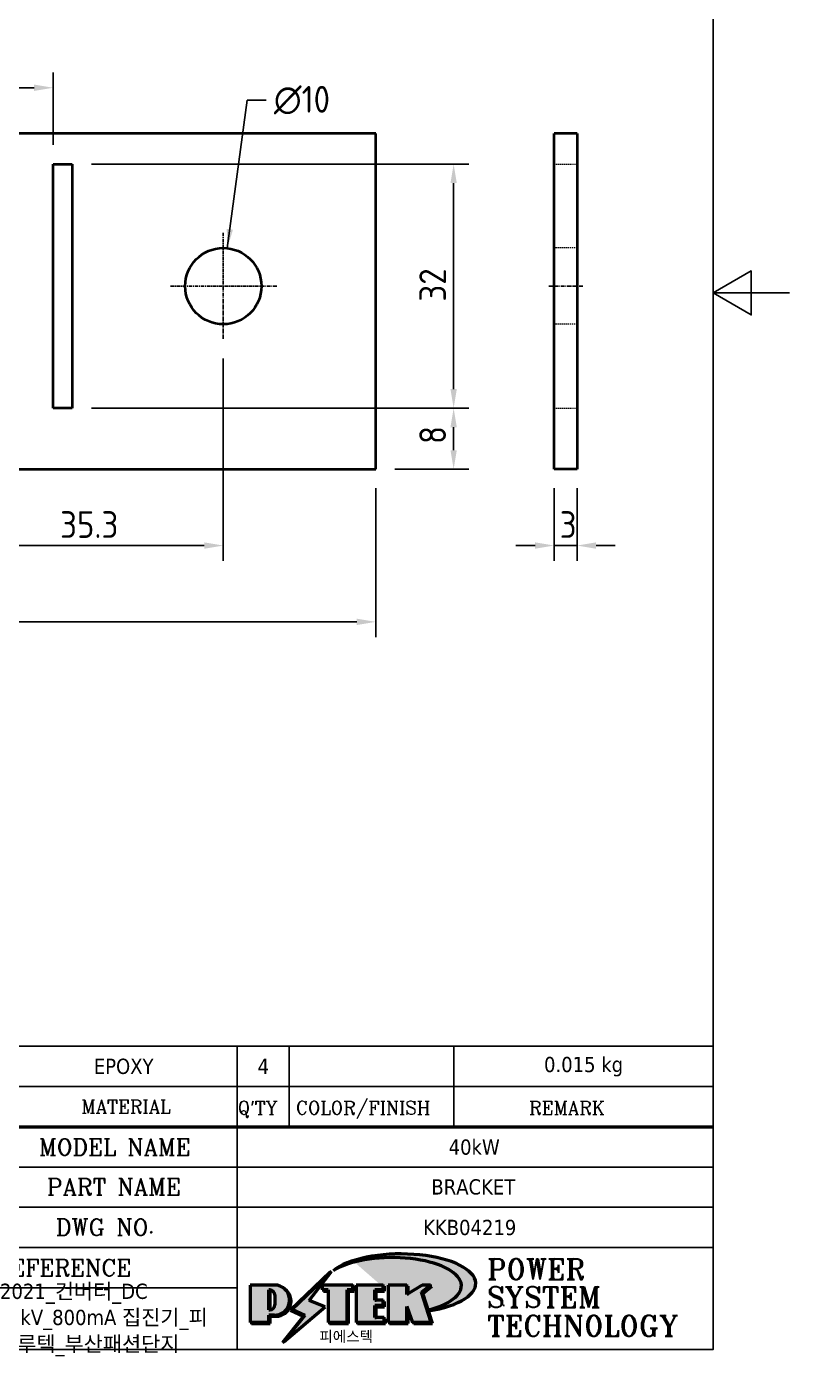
# Model space of a CAD drawing. Header units: millimetres. Extents: x 0 to 210, y 0 to 297.
# Drawn here: x 110 to 210, y 9.1 to 183.4 of the extents above; entities that cross this region are included whole.
import ezdxf
from ezdxf.enums import TextEntityAlignment as Align

# ---------------------------------------------------------------- set-up
doc = ezdxf.new("R2010")
doc.units = ezdxf.units.MM
doc.linetypes.add('CHAIN', pattern=[0.7087, 0.4724, -0.0591, 0.1181, -0.0591])
doc.linetypes.add('DASHED', pattern=[0.2067, 0.1654, -0.0413])
doc.layers.get('0').update_dxf_attribs({"color": 3, "lineweight": 25, "true_color": 0x00ff00})
for name, color, linetype, lineweight, true_color in [('가려진 것(ISO)', 2, 'DASHED', 18, 0xffff00), ('가시적인 것(ISO)', 3, 'Continuous', 40, 0x00ff00), ('기호(ISO)', 5, 'Continuous', 25, 0x0000ff), ('제목(ISO)', 5, 'Continuous', 50, 0x0000ff), ('중심 표식(ISO)', 1, 'Continuous', 25, 0xff0000), ('중심선(ISO)', 1, 'Continuous', 25, 0xff0000), ('치수(ISO)', 2, 'Continuous', 25, 0xffff00)]:
    doc.layers.add(name, color=color, linetype=linetype, lineweight=lineweight, true_color=true_color)
doc.layers.add('경계(ISO)', color=7, linetype='Continuous', lineweight=25)
doc.layers.add('해치(ISO)', color=7, linetype='Continuous', lineweight=18)
doc.styles.add('HAN_370', font='', dxfattribs={"width": 2})
doc.styles.add('RC_284', font='ROMANC.shx')
doc.styles.add('RC_292', font='ROMANC.shx')
doc.styles.add('ROMANT_294', font='romant.shx')
doc.styles.add('치수 텍스트_PSTEK_POSCO', font='isocp.shx')
doc.styles.add('텍스트 스타일198', font='tahoma.ttf')
doc.styles.get('HAN_370').set_extended_font_data('GulimChe')
doc.dimstyles.new('치수_PSTEK_POSCO', dxfattribs={"dimtxt": 3.5, "dimasz": 2.5, "dimexe": 2, "dimexo": 2.5, "dimgap": 1, "dimtad": 1, "dimrnd": 1e-08, "dimdsep": 46, "dimtxsty": '치수 텍스트_PSTEK_POSCO', "dimcen": 0.09, "dimdle": 10, "dimclrd": 7, "dimclre": 7, "dimclrt": 2, "dimadec": 1, "dimazin": 2, "dimtfac": 1, "dimtmove": 0, "dimatfit": 3, "dimfxl": 1, "dimtolj": 1, "dimlwd": -1, "dimlwe": -1, "dimarcsym": 0})
doc.dimstyles.new('치수_PSTEK_POSCO$7', dxfattribs={"dimtxt": 3.5, "dimasz": 2.5, "dimexe": 2, "dimexo": 2.5, "dimgap": 1, "dimtad": 1, "dimrnd": 1e-08, "dimdsep": 46, "dimtxsty": '치수 텍스트_PSTEK_POSCO', "dimcen": 0.09, "dimdle": 10, "dimclrd": 7, "dimclre": 7, "dimclrt": 2, "dimadec": 1, "dimazin": 2, "dimtfac": 1, "dimtmove": 0, "dimatfit": 3, "dimfxl": 1, "dimtolj": 1, "dimlwd": -1, "dimlwe": -1, "dimarcsym": 0})

# ---------------------------------------------------------------- blocks, each defined once
blk = doc.blocks.new('경계 Default Border')
at = {"layer": '경계(ISO)', "flags": 128}
for points in [[(10, 10), (10, 287.0000076293945), (200, 287.0000076293945), (200, 10), (10, 10)], [(210, 148.5000038146973), (200, 148.5000038146973), (205, 151.3867473602295), (205, 145.6132507324219), (200, 148.5000038146973)]]:
    blk.add_lwpolyline(points, dxfattribs=at)
blk = doc.blocks.new('제목 블록 PSTEK')
at = {"true_color": 0x848484}
for points in [[(317.2195697678507, 17.0593801673321), (322.0326348870767, 21.62682475217465), (322.2781991042243, 21.94392121864296), (317.0471853425802, 16.97985676345368), (318.7512090904202, 16.1899260703855), (316.0018030350395, 12.71868385740789), (316.3356552234328, 13.00206718743325), (318.9235935156908, 16.2694494742633)], [(321.9846681452406, 19.60711530335299), (321.4042753185749, 19.60711530335299), (321.4042753185749, 19.45905590879572), (321.9846681452406, 19.45905590879572)], [(324.6615819988275, 19.45905590879572), (325.4196460989604, 19.45905590879572), (325.4196460989604, 20.11051724484596), (325.2419748254881, 20.11051724484596), (325.2419748254881, 19.60711530335299), (324.4839107253602, 19.60711530335299), (324.4839107253602, 15.3430047401139), (322.1623394187076, 15.3430047401139), (322.1623394187076, 15.19494534555726), (324.6615819988275, 15.19494534555726)], [(328.2914414389548, 19.45905590879572), (329.4054050004294, 19.45905590879572), (329.4054050004294, 20.11051724484596), (329.2277337269622, 20.11051724484596), (329.2277337269622, 19.60711530335299), (328.1137701654877, 19.60711530335299), (328.1137701654877, 18.25543873810179), (328.2914414389548, 18.25543873810179)], [(332.5088862584528, 20.1105172448466), (332.3312149849806, 20.1105172448466), (332.3312149849806, 18.99741471888368), (332.5088862584528, 19.11081371413894)], [(335.6156307331414, 20.11051724484596), (335.2535118015555, 20.11051724484596), (334.2514536401189, 19.30614745124769), (335.4855464857051, 15.3430047401139), (333.1954852176545, 15.3430047401139), (333.2478643833523, 15.19494534555726), (335.6632177591723, 15.19494534555726), (334.4291249135862, 19.15808805669106)], [(328.2914414389548, 17.41554667867274), (329.4054050004294, 17.41554667867274), (329.4054050004294, 18.10737934354514), (329.2277337269622, 18.10737934354514), (329.2277337269622, 17.56360607323003), (328.1137701654877, 17.56360607323003), (328.1137701654877, 15.9944660761648), (328.2914414389548, 15.9944660761648)], [(332.5088862584528, 16.92964231796647), (332.3312149849806, 17.43186301645164), (332.3312149849806, 15.3430047401139), (330.0369607660135, 15.3430047401139), (330.0369607660135, 15.19494534555726), (332.5088862584528, 15.19494534555726)], [(329.5356972676428, 15.8464066816075), (329.3580259941756, 15.8464066816075), (329.3580259941756, 15.3430047401139), (325.8342124037171, 15.3430047401139), (325.8342124037171, 15.19494534555726), (329.5356972676428, 15.19494534555726)]]:
    blk.add_hatch(color=252, dxfattribs=at).paths.add_polyline_path(points)
at = {"true_color": 0x0000ff}
blk.add_hatch(color=5, dxfattribs=at).paths.add_polyline_path([(321.6183518841322, 17.4193704504104), (319.5281351041078, 18.24969419629727), (322.4505835294948, 22.02344462252142), (317.2195697678507, 17.0593801673321), (318.9235935156908, 16.2694494742633), (316.1741874603099, 12.79820726128571)])
at = {"true_color": 0xff0000}
h = blk.add_hatch(color=1, dxfattribs=at)
edge = h.paths.add_edge_path(flags=0)
edge.add_line((314.2242174273352, 19.60711530335299), (314.2242174273352, 17.00126995915134))
edge.add_line((314.2242174273352, 17.00126995915134), (314.3485873187598, 17.00126995915134))
edge.add_arc((314.3485873187598, 17.6527312952023), 0.6514613360509371, 270, 360)
edge.add_line((315.0000486548106, 17.6527312952023), (315.0000486548106, 18.95565396730211))
edge.add_arc((314.3485873187598, 18.95565396730212), 0.6514613360508712, 0, 90)
edge.add_line((314.3485873187598, 19.60711530335299), (314.2242174273352, 19.60711530335299))
edge = h.paths.add_edge_path()
edge.add_arc((314.9847713324306, 18.28938669179658), 1.969189947606664, 269.9999999999959, 450)
edge.add_line((314.9847713324306, 20.25857663940318), (311.7664314776902, 20.25857663940324))
edge.add_line((311.7664314776902, 20.25857663940324), (311.7664314776902, 15.3430047401139))
edge.add_line((311.7664314776902, 15.3430047401139), (314.2242174273352, 15.3430047401139))
edge.add_line((314.2242174273352, 15.3430047401139), (314.2242174273352, 16.32019674418991))
edge.add_line((314.2242174273352, 16.32019674418991), (314.9847713324307, 16.32019674418991))
at = {"true_color": 0x848484}
h = blk.add_hatch(color=252, dxfattribs=at)
edge = h.paths.add_edge_path()
edge.add_arc((314.9847713324309, 18.28938669179657), 1.969189947606666, 270, 406.8278729790604)
edge.add_arc((315.1624426058984, 18.1413272972396), 1.969189947606962, -90, 53.560984836317004, ccw=False)
edge.add_line((315.1624426058984, 16.17213734963263), (314.4018887008024, 16.17213734963263))
edge.add_line((314.4018887008024, 16.17213734963263), (314.4018887008024, 15.19494534555726))
edge.add_line((314.4018887008024, 15.19494534555726), (311.9441027511573, 15.19494534555726))
edge.add_line((311.9441027511573, 15.19494534555726), (311.9441027511573, 15.3430047401139))
edge.add_line((311.9441027511573, 15.3430047401139), (314.2242174273352, 15.3430047401139))
edge.add_line((314.2242174273352, 15.3430047401139), (314.2242174273352, 16.32019674418991))
edge.add_line((314.2242174273352, 16.32019674418991), (314.9847713324309, 16.32019674418991))
h = blk.add_hatch(color=252, dxfattribs=at)
edge = h.paths.add_edge_path()
edge.add_line((314.4018887008024, 19.45905590879572), (314.5262585922315, 19.45905590879572))
edge.add_arc((314.5262585922314, 18.80759457274939), 0.6514613360463194, 60.4189348879147, 90.00000000000318, ccw=False)
edge.add_arc((314.3485873187602, 18.95565396730057), 0.6514613360524251, 39.96992292766206, 90.00000000009999)
edge.add_line((314.3485873187591, 19.60711530335307), (314.2242174273352, 19.60711530335298))
edge.add_line((314.2242174273352, 19.60711530335299), (314.2242174273352, 17.00126995915134))
edge.add_line((314.2242174273352, 17.00126995915134), (314.3485873187591, 17.00126995915134))
edge.add_arc((314.3485873187568, 17.652731295233), 0.6514613360816299, 270.0000000002, 274.6930825552478)
edge.add_line((314.4018887008024, 17.0034541317032), (314.4018887008024, 19.45905590879572))
at = {"true_color": 0xff0000}
for points in [[(324.4839107253602, 19.60711530335299), (325.2419748254881, 19.60711530335299), (325.2419748254881, 20.25857663940324), (321.2266040451076, 20.25857663940324), (321.2266040451076, 19.60711530335299), (321.9846681452406, 19.60711530335299), (321.9846681452406, 15.3430047401139), (324.4839107253602, 15.3430047401139)], [(329.2277337269622, 20.25857663940324), (325.65654113025, 20.25857663940324), (325.65654113025, 15.3430047401139), (329.3580259941756, 15.3430047401139), (329.3580259941756, 15.9944660761648), (328.1137701654877, 15.9944660761648), (328.1137701654877, 17.56360607323003), (329.2277337269622, 17.56360607323003), (329.2277337269622, 18.25543873810179), (328.1137701654877, 18.25543873810179), (328.1137701654877, 19.60711530335299), (329.2277337269622, 19.60711530335299)], [(332.3312149849806, 20.25857663940324), (329.8592894925411, 20.25857663940324), (329.8592894925411, 15.3430047401139), (332.3312149849806, 15.3430047401139), (332.3312149849806, 17.4318630164523), (333.0701931098801, 15.3430047401139), (335.4855464857051, 15.3430047401139), (334.2514536401189, 19.30614745124769), (335.4379594596742, 20.25857663940324), (334.3071782107978, 20.25857663940324), (332.3312149849806, 18.99741471888304)]]:
    blk.add_hatch(color=1, dxfattribs=at).paths.add_polyline_path(points)
at = {"layer": '해치(ISO)', "true_color": 0x27d1fc}
h = blk.add_hatch(color=140, dxfattribs=at)
edge = h.paths.add_edge_path()
edge.add_ellipse((330.3660919371412, 20.15576403068321), major_axis=(9.100907360794343, 0), ratio=0.4069904968023172, start_angle=301.3098473703837, end_angle=507.7436900681698)
edge.add_ellipse((331.5340919371412, 20.4634168429492), major_axis=(-9.82350664112931, 0), ratio=0.3942600559756514, start_angle=111.51207141178469, end_angle=334.47025347086895, ccw=False)
edge.add_line((335.1363447531188, 16.8601935978785), (335.0955236905705, 16.99119398620872))
at = {"color": 180, "true_color": 0x3f00ff}
for p, q in [((182.4757929790549, 51.56524660363496), (372.4757929537551, 51.56524660363496)), ((310.0881549537552, 51.56524660363496), (310.0881549537553, 41.00524660363494)), ((316.9044520275131, 51.56524660363496), (316.9044520275127, 41.00524660363494)), ((338.4566026226726, 51.56524660363496), (338.4566026226727, 41.00524660363494)), ((372.4757929537551, 51.56524660363496), (372.4757929537551, 11.79100474011389)), ((182.475792979055, 46.2852466036349), (372.4757929537551, 46.28524660363492)), ((310.088154953755, 41.00524660363494), (310.088154953755, 11.79100474011392)), ((206.451475290024, 35.72524660363497), (372.4757929537551, 35.72524660363497)), ((255.917593136736, 30.44524660363498), (372.4757929537552, 30.44524660363501)), ((255.9175931367359, 25.16524660363502), (372.4757929537552, 25.165246603635)), ((255.9175931367359, 19.88524660363481), (310.0881549537553, 19.88524660363481)), ((182.475792979055, 11.79100474011392), (372.4757929537551, 11.79100474011389))]:
    blk.add_line(p, q, dxfattribs=at)
at = {"color": 7, "lineweight": 50}
blk.add_line((206.451475290024, 41.00524660363494), (372.4757929537551, 41.00524660363496), dxfattribs=at)
at = {"color": 7}
for p, q in [((322.2781991042243, 21.94392121864296), (317.0471853425802, 16.97985676345368)), ((322.4505835294948, 22.02344462252142), (317.2195697678507, 17.0593801673321)), ((317.2195697678507, 17.0593801673321), (322.0326348870767, 21.62682475217465)), ((319.5281351041078, 18.24969419629727), (322.4505835294948, 22.02344462252142)), ((322.0326348870767, 21.62682475217465), (322.2781991042243, 21.94392121864296)), ((311.7664314776902, 20.25900474011391), (311.7664314776902, 15.34300474011391)), ((314.9847713324309, 20.25857663940324), (311.7664314776902, 20.25857663940324)), ((314.9847713324309, 20.25857663940324), (311.7664314776902, 20.25857663940324)), ((311.7664314776902, 20.25857663940324), (311.7664314776902, 15.3430047401139)), ((314.2242174273352, 17.00126995915134), (314.2242174273352, 19.60711530335299)), ((314.2242174273352, 19.60711530335299), (314.3485873187591, 19.60711530335299)), ((314.3485873187591, 19.60711530335299), (314.2242174273352, 19.60711530335299)), ((314.2242174273352, 19.60711530335299), (314.2242174273352, 17.00126995915134)), ((314.2242174273352, 17.00126995915134), (314.2242174273352, 19.60711530335299)), ((314.2242174273352, 19.60711530335299), (314.3485873187591, 19.60711530335299)), ((314.4018887008024, 19.45905590879572), (314.5262585922314, 19.45905590879572)), ((314.4018887008024, 17.0034541317032), (314.4018887008024, 19.45905590879572)), ((325.2419748254881, 20.25857663940324), (321.2266040451076, 20.25857663940324)), ((321.2266040451076, 20.25857663940324), (321.2266040451076, 19.60711530335299)), ((325.2419748254881, 20.25857663940324), (321.2266040451076, 20.25857663940324)), ((321.2266040451076, 20.25857663940324), (321.2266040451076, 19.60711530335299)), ((321.2266040451076, 19.60711530335299), (321.9846681452406, 19.60711530335299)), ((321.2266040451076, 19.60711530335299), (321.9846681452406, 19.60711530335299)), ((321.4042753185749, 19.60711530335299), (321.4042753185749, 19.45905590879572)), ((321.9846681452406, 19.60711530335299), (321.4042753185749, 19.60711530335299)), ((321.4042753185749, 19.45905590879572), (321.9846681452406, 19.45905590879572)), ((321.9846681452406, 19.60711530335299), (321.9846681452406, 15.3430047401139)), ((321.9846681452406, 19.45905590879572), (321.9846681452406, 19.60711530335299)), ((321.9846681452406, 19.60711530335299), (321.9846681452406, 15.3430047401139)), ((324.4839107253602, 19.60711530335299), (325.2419748254881, 19.60711530335299)), ((324.4839107253602, 15.3430047401139), (324.4839107253602, 19.60711530335299)), ((325.2419748254881, 19.60711530335299), (324.4839107253602, 19.60711530335299)), ((324.4839107253602, 19.60711530335299), (324.4839107253602, 15.3430047401139)), ((324.4839107253602, 19.60711530335299), (325.2419748254881, 19.60711530335299)), ((324.4839107253602, 15.3430047401139), (324.4839107253602, 19.60711530335299)), ((324.6615819988275, 19.45905590879572), (325.4196460989604, 19.45905590879572)), ((324.6615819988275, 15.19494534555726), (324.6615819988275, 19.45905590879572)), ((325.2419748254881, 19.60711530335299), (325.2419748254881, 20.25857663940324)), ((325.2419748254881, 19.60711530335299), (325.2419748254881, 20.25857663940324)), ((325.4196460989604, 20.11051724484596), (325.2419748254881, 20.11051724484596)), ((325.2419748254881, 20.11051724484596), (325.2419748254881, 19.60711530335299)), ((325.4196460989604, 19.45905590879572), (325.4196460989604, 20.11051724484596)), ((329.2277337269622, 20.25857663940324), (325.65654113025, 20.25857663940324)), ((325.65654113025, 20.25857663940324), (325.65654113025, 15.3430047401139)), ((325.65654113025, 20.25857663940324), (325.65654113025, 15.3430047401139)), ((329.2277337269622, 20.25857663940324), (325.65654113025, 20.25857663940324)), ((328.1137701654877, 18.25543873810179), (328.1137701654877, 19.60711530335299)), ((328.1137701654877, 19.60711530335299), (329.2277337269622, 19.60711530335299)), ((329.2277337269622, 19.60711530335299), (328.1137701654877, 19.60711530335299)), ((328.1137701654877, 19.60711530335299), (328.1137701654877, 18.25543873810179)), ((328.1137701654877, 18.25543873810179), (328.1137701654877, 19.60711530335299)), ((328.1137701654877, 19.60711530335299), (329.2277337269622, 19.60711530335299)), ((328.2914414389548, 18.25543873810179), (328.2914414389548, 19.45905590879572)), ((328.2914414389548, 19.45905590879572), (329.4054050004294, 19.45905590879572)), ((329.2277337269622, 19.60711530335299), (329.2277337269622, 20.25857663940324)), ((329.2277337269622, 19.60711530335299), (329.2277337269622, 20.25857663940324)), ((329.4054050004294, 20.11051724484596), (329.2277337269622, 20.11051724484596)), ((329.2277337269622, 20.11051724484596), (329.2277337269622, 19.60711530335299)), ((329.4054050004294, 19.45905590879572), (329.4054050004294, 20.11051724484596)), ((332.3312149849806, 20.25857663940324), (329.8592894925411, 20.25857663940324)), ((329.8592894925411, 20.25857663940324), (329.8592894925411, 15.3430047401139)), ((329.8592894925411, 20.25857663940324), (329.8592894925411, 15.3430047401139)), ((332.3312149849806, 20.25857663940324), (329.8592894925411, 20.25857663940324)), ((334.3071782107978, 20.25857663940324), (332.3312149849806, 18.99741471888304)), ((332.3312149849806, 18.99741471888304), (332.3312149849806, 20.25857663940324)), ((334.3071782107978, 20.25857663940324), (332.3312149849806, 18.99741471888304)), ((332.3312149849806, 18.99741471888304), (332.3312149849806, 20.25857663940324)), ((332.5088862584528, 20.1105172448466), (332.3312149849806, 20.1105172448466)), ((332.3312149849806, 20.1105172448466), (332.3312149849806, 18.99741471888368)), ((332.5088862584528, 19.11081371413894), (332.5088862584528, 20.1105172448466)), ((334.2514536401189, 19.30614745124769), (335.4379594596742, 20.25857663940324)), ((334.2514536401189, 19.30614745124769), (335.4379594596742, 20.25857663940324)), ((335.2535118015555, 20.11051724484596), (334.2514536401189, 19.30614745124769)), ((335.4855464857051, 15.3430047401139), (334.2514536401189, 19.30614745124769)), ((334.2514536401189, 19.30614745124769), (335.4855464857051, 15.3430047401139)), ((335.4855464857051, 15.3430047401139), (334.2514536401189, 19.30614745124769)), ((335.4379594596742, 20.25857663940324), (334.3071782107978, 20.25857663940324)), ((335.4379594596742, 20.25857663940324), (334.3071782107978, 20.25857663940324)), ((334.4291249135862, 19.15808805669104), (335.6156307331414, 20.11051724484596)), ((335.6156307331414, 20.11051724484596), (335.2535118015555, 20.11051724484596)), ((315.0000486548106, 18.95565396730275), (315.0000486548106, 17.65273129520161)), ((315.0000486548106, 18.95565396730275), (315.0000486548106, 17.65273129520161)), ((321.6183518841322, 17.4193704504104), (319.5281351041078, 18.24969419629727)), ((329.2277337269622, 18.25543873810179), (328.1137701654877, 18.25543873810179)), ((328.1137701654877, 18.25543873810179), (328.2914414389548, 18.25543873810179)), ((329.2277337269622, 18.25543873810179), (328.1137701654877, 18.25543873810179)), ((328.1137701654877, 17.56360607323003), (329.2277337269622, 17.56360607323003)), ((328.1137701654877, 15.9944660761648), (328.1137701654877, 17.56360607323003)), ((329.2277337269622, 17.56360607323003), (328.1137701654877, 17.56360607323003)), ((328.1137701654877, 17.56360607323003), (328.1137701654877, 15.9944660761648)), ((328.1137701654877, 17.56360607323003), (329.2277337269622, 17.56360607323003)), ((328.1137701654877, 15.9944660761648), (328.1137701654877, 17.56360607323003)), ((329.2277337269622, 17.56360607323003), (329.2277337269622, 18.25543873810179)), ((329.2277337269622, 17.56360607323003), (329.2277337269622, 18.25543873810179)), ((329.4054050004294, 18.10737934354514), (329.2277337269622, 18.10737934354514)), ((329.2277337269622, 18.10737934354514), (329.2277337269622, 17.56360607323003)), ((329.4054050004294, 17.41554667867274), (329.4054050004294, 18.10737934354514)), ((332.3312149849806, 18.99741471888368), (332.5088862584528, 19.11081371413894)), ((332.3312149849806, 17.4318630164523), (333.0701931098801, 15.3430047401139)), ((332.3312149849806, 15.3430047401139), (332.3312149849806, 17.4318630164523)), ((332.5088862584528, 16.92964231796647), (332.3312149849806, 17.43186301645164)), ((332.3312149849806, 17.43186301645164), (332.3312149849806, 15.3430047401139)), ((332.3312149849806, 17.4318630164523), (333.0701931098801, 15.3430047401139)), ((332.3312149849806, 15.3430047401139), (332.3312149849806, 17.4318630164523)), ((335.6632177591723, 15.19494534555726), (334.4291249135862, 19.15808805669104)), ((345.0447381189468, 17.50375595811051), (344.9867755289346, 17.689895936919)), ((314.3485873187591, 17.00126995915134), (314.2242174273352, 17.00126995915134)), ((314.2242174273352, 17.00126995915134), (314.3485873187591, 17.00126995915134)), ((314.3485873187591, 17.00126995915134), (314.2242174273352, 17.00126995915134)), ((314.2242174273352, 16.32019674418991), (314.9847713324309, 16.32019674418991)), ((314.2242174273352, 15.3430047401139), (314.2242174273352, 16.32019674418991)), ((314.9847713324309, 16.32019674418991), (314.2242174273352, 16.32019674418991)), ((314.2242174273352, 16.32019674418991), (314.2242174273352, 15.3430047401139)), ((314.2242174273352, 16.32019674418991), (314.9847713324309, 16.32019674418991)), ((314.2242174273352, 15.3430047401139), (314.2242174273352, 16.32019674418991)), ((314.4018887008024, 16.17213734963263), (315.162442605898, 16.17213734963263)), ((314.4018887008024, 15.19494534555726), (314.4018887008024, 16.17213734963263)), ((318.7512090904202, 16.1899260703855), (316.0018030350395, 12.71868385740789)), ((316.1741874603099, 12.79820726128571), (321.6183518841322, 17.4193704504104)), ((318.9235935156908, 16.2694494742633), (316.1741874603099, 12.79820726128571)), ((316.3356552234328, 13.00206718743325), (318.9235935156908, 16.2694494742633)), ((317.0471853425802, 16.97985676345368), (318.7512090904202, 16.1899260703855)), ((318.9235935156908, 16.2694494742633), (317.2195697678507, 17.0593801673321)), ((317.2195697678507, 17.0593801673321), (318.9235935156908, 16.2694494742633)), ((329.3580259941756, 15.9944660761648), (328.1137701654877, 15.9944660761648)), ((328.1137701654877, 15.9944660761648), (328.2914414389548, 15.9944660761648)), ((329.3580259941756, 15.9944660761648), (328.1137701654877, 15.9944660761648)), ((328.2914414389548, 15.9944660761648), (328.2914414389548, 17.41554667867274)), ((328.2914414389548, 17.41554667867274), (329.4054050004294, 17.41554667867274)), ((329.3580259941756, 15.3430047401139), (329.3580259941756, 15.9944660761648)), ((329.3580259941756, 15.3430047401139), (329.3580259941756, 15.9944660761648)), ((329.5356972676428, 15.8464066816075), (329.3580259941756, 15.8464066816075)), ((329.3580259941756, 15.8464066816075), (329.3580259941756, 15.3430047401139)), ((329.5356972676428, 15.19494534555726), (329.5356972676428, 15.8464066816075)), ((332.5088862584528, 15.19494534555726), (332.5088862584528, 16.92964231796647)), ((311.7664314776902, 15.3430047401139), (314.2242174273352, 15.3430047401139)), ((311.7664314776902, 15.3430047401139), (314.2242174273352, 15.3430047401139)), ((314.2242174273352, 15.3430047401139), (311.9441027511573, 15.3430047401139)), ((311.9441027511573, 15.3430047401139), (311.9441027511573, 15.19494534555726)), ((311.9441027511573, 15.19494534555726), (314.4018887008024, 15.19494534555726)), ((321.9846681452406, 15.3430047401139), (324.4839107253602, 15.3430047401139)), ((321.9846681452406, 15.3430047401139), (324.4839107253602, 15.3430047401139)), ((324.4839107253602, 15.3430047401139), (322.1623394187076, 15.3430047401139)), ((322.1623394187076, 15.3430047401139), (322.1623394187076, 15.19494534555726)), ((322.1623394187076, 15.19494534555726), (324.6615819988275, 15.19494534555726)), ((325.65654113025, 15.3430047401139), (329.3580259941756, 15.3430047401139)), ((325.65654113025, 15.3430047401139), (329.3580259941756, 15.3430047401139)), ((329.3580259941756, 15.3430047401139), (325.8342124037171, 15.3430047401139)), ((325.8342124037171, 15.3430047401139), (325.8342124037171, 15.19494534555726)), ((325.8342124037171, 15.19494534555726), (329.5356972676428, 15.19494534555726)), ((329.8592894925411, 15.3430047401139), (332.3312149849806, 15.3430047401139)), ((329.8592894925411, 15.3430047401139), (332.3312149849806, 15.3430047401139)), ((332.3312149849806, 15.3430047401139), (330.0369607660135, 15.3430047401139)), ((330.0369607660135, 15.3430047401139), (330.0369607660135, 15.19494534555726)), ((330.0369607660135, 15.19494534555726), (332.5088862584528, 15.19494534555726)), ((333.0701931098801, 15.3430047401139), (335.4855464857051, 15.3430047401139)), ((333.0701931098801, 15.3430047401139), (335.4855464857051, 15.3430047401139)), ((335.4855464857051, 15.3430047401139), (333.1954852176545, 15.3430047401139)), ((333.1954852176545, 15.3430047401139), (333.2478643833523, 15.19494534555726)), ((333.2478643833523, 15.19494534555726), (335.6632177591723, 15.19494534555726)), ((316.0018030350395, 12.71868385740789), (316.3356552234328, 13.00206718743325))]:
    blk.add_line(p, q, dxfattribs=at)
at = {"color": 5, "true_color": 0x0000ff}
for p, q in [((322.4505835294948, 22.02344462252142), (317.2195697678507, 17.0593801673321)), ((319.5281351041078, 18.24969419629727), (322.4505835294948, 22.02344462252142)), ((321.6183518841322, 17.4193704504104), (319.5281351041078, 18.24969419629727)), ((316.1741874603099, 12.79820726128571), (321.6183518841322, 17.4193704504104)), ((318.9235935156908, 16.2694494742633), (316.1741874603099, 12.79820726128571)), ((317.2195697678507, 17.0593801673321), (318.9235935156908, 16.2694494742633))]:
    blk.add_line(p, q, dxfattribs=at)
at = {"color": 1, "true_color": 0xff0000}
for p, q in [((314.9847713324309, 20.25857663940324), (311.7664314776902, 20.25857663940324)), ((311.7664314776902, 20.25857663940324), (311.7664314776902, 15.3430047401139)), ((314.2242174273352, 17.00126995915134), (314.2242174273352, 19.60711530335299)), ((314.2242174273352, 19.60711530335299), (314.3485873187591, 19.60711530335299)), ((325.2419748254881, 20.25857663940324), (321.2266040451076, 20.25857663940324)), ((321.2266040451076, 20.25857663940324), (321.2266040451076, 19.60711530335299)), ((321.2266040451076, 19.60711530335299), (321.9846681452406, 19.60711530335299)), ((321.9846681452406, 19.60711530335299), (321.9846681452406, 15.3430047401139)), ((324.4839107253602, 19.60711530335299), (325.2419748254881, 19.60711530335299)), ((324.4839107253602, 15.3430047401139), (324.4839107253602, 19.60711530335299)), ((325.2419748254881, 19.60711530335299), (325.2419748254881, 20.25857663940324)), ((329.2277337269622, 20.25857663940324), (325.65654113025, 20.25857663940324)), ((325.65654113025, 20.25857663940324), (325.65654113025, 15.3430047401139)), ((328.1137701654877, 18.25543873810179), (328.1137701654877, 19.60711530335299)), ((328.1137701654877, 19.60711530335299), (329.2277337269622, 19.60711530335299)), ((329.2277337269622, 19.60711530335299), (329.2277337269622, 20.25857663940324)), ((332.3312149849806, 20.25857663940324), (329.8592894925411, 20.25857663940324)), ((329.8592894925411, 20.25857663940324), (329.8592894925411, 15.3430047401139)), ((334.3071782107978, 20.25857663940324), (332.3312149849806, 18.99741471888304)), ((332.3312149849806, 18.99741471888304), (332.3312149849806, 20.25857663940324)), ((334.2514536401189, 19.30614745124769), (335.4379594596742, 20.25857663940324)), ((335.4855464857051, 15.3430047401139), (334.2514536401189, 19.30614745124769)), ((335.4379594596742, 20.25857663940324), (334.3071782107978, 20.25857663940324)), ((315.0000486548106, 18.95565396730275), (315.0000486548106, 17.65273129520161)), ((329.2277337269622, 18.25543873810179), (328.1137701654877, 18.25543873810179)), ((328.1137701654877, 17.56360607323003), (329.2277337269622, 17.56360607323003)), ((328.1137701654877, 15.9944660761648), (328.1137701654877, 17.56360607323003)), ((329.2277337269622, 17.56360607323003), (329.2277337269622, 18.25543873810179)), ((332.3312149849806, 17.4318630164523), (333.0701931098801, 15.3430047401139)), ((332.3312149849806, 15.3430047401139), (332.3312149849806, 17.4318630164523)), ((314.3485873187591, 17.00126995915134), (314.2242174273352, 17.00126995915134)), ((314.2242174273352, 16.32019674418991), (314.9847713324309, 16.32019674418991)), ((314.2242174273352, 15.3430047401139), (314.2242174273352, 16.32019674418991)), ((329.3580259941756, 15.9944660761648), (328.1137701654877, 15.9944660761648)), ((329.3580259941756, 15.3430047401139), (329.3580259941756, 15.9944660761648)), ((311.7664314776902, 15.3430047401139), (314.2242174273352, 15.3430047401139)), ((321.9846681452406, 15.3430047401139), (324.4839107253602, 15.3430047401139)), ((325.65654113025, 15.3430047401139), (329.3580259941756, 15.3430047401139)), ((329.8592894925411, 15.3430047401139), (332.3312149849806, 15.3430047401139)), ((333.0701931098801, 15.3430047401139), (335.4855464857051, 15.3430047401139))]:
    blk.add_line(p, q, dxfattribs=at)
at = {"color": 7}
for centre, radius, start, end in [((314.3485873187598, 18.95565396730211), 0.6514613360508712, 0, 90), ((314.3485873187602, 18.95565396730057), 0.6514613360524251, 39.96992292766117, 90), ((314.3485873187598, 18.95565396730212), 0.6514613360508712, 0, 90), ((314.5262585922314, 18.80759457274939), 0.6514613360463193, 60.41893488791137, 90), ((314.9847713324309, 18.28938669179658), 1.969189947606665, 270, 90), ((314.9847713324309, 18.28938669179658), 1.969189947606665, 270, 90), ((314.9847713324307, 18.2893866917965), 1.969189947606594, 270, 46.82787297909833), ((315.1624426058984, 18.1413272972396), 1.969189947606961, 270, 53.56098483636067), ((314.3485873187597, 17.65273129520228), 0.6514613360509381, 270, 0), ((314.3485873187598, 17.6527312952023), 0.6514613360509381, 270, 0), ((314.3485873187568, 17.652731295233), 0.6514613360816299, 270, 274.6930825552478)]:
    blk.add_arc(centre, radius, start, end, dxfattribs=at)
at = {"color": 1, "true_color": 0xff0000}
for centre, radius, start, end in [((314.3485873187598, 18.95565396730211), 0.6514613360508712, 0, 90), ((314.9847713324309, 18.28938669179657), 1.969189947606665, 270, 90), ((314.3485873187598, 17.6527312952023), 0.6514613360509381, 270, 0)]:
    blk.add_arc(centre, radius, start, end, dxfattribs=at)
at = {"layer": '제목(ISO)'}
for p, q in [((322.2781991042243, 21.94392121864296), (317.0471853425802, 16.97985676345368)), ((322.4505835294948, 22.02344462252142), (317.2195697678507, 17.0593801673321)), ((317.2195697678507, 17.0593801673321), (322.0326348870767, 21.62682475217465)), ((319.5281351041078, 18.24969419629727), (322.4505835294948, 22.02344462252142)), ((322.0326348870767, 21.62682475217465), (322.2781991042243, 21.94392121864296)), ((314.9847713324306, 20.25857663940324), (311.7664314776902, 20.25857663940324)), ((311.7664314776902, 20.25857663940324), (311.7664314776902, 15.3430047401139)), ((314.2242174273352, 17.00126995915134), (314.2242174273352, 19.60711530335299)), ((314.2242174273352, 19.60711530335299), (314.3485873187598, 19.60711530335299)), ((314.3485873187591, 19.60711530335299), (314.2242174273352, 19.60711530335299)), ((314.2242174273352, 19.60711530335299), (314.2242174273352, 17.00126995915134)), ((314.4018887008024, 19.45905590879572), (314.5262585922314, 19.45905590879572)), ((314.4018887008024, 17.0034541317032), (314.4018887008024, 19.45905590879572)), ((325.2419748254881, 20.25857663940324), (321.2266040451076, 20.25857663940324)), ((321.2266040451076, 20.25857663940324), (321.2266040451076, 19.60711530335299)), ((321.2266040451076, 19.60711530335299), (321.9846681452406, 19.60711530335299)), ((321.9846681452406, 19.60711530335299), (321.4042753185749, 19.60711530335299)), ((321.4042753185749, 19.60711530335299), (321.4042753185749, 19.45905590879572)), ((321.4042753185749, 19.45905590879572), (321.9846681452406, 19.45905590879572)), ((321.9846681452406, 19.60711530335299), (321.9846681452406, 15.3430047401139)), ((321.9846681452406, 19.45905590879572), (321.9846681452406, 19.60711530335299)), ((324.4839107253602, 19.60711530335299), (325.2419748254881, 19.60711530335299)), ((324.4839107253602, 15.3430047401139), (324.4839107253602, 19.60711530335299)), ((325.2419748254881, 19.60711530335299), (324.4839107253602, 19.60711530335299)), ((324.4839107253602, 19.60711530335299), (324.4839107253602, 15.3430047401139)), ((324.6615819988275, 19.45905590879572), (325.4196460989604, 19.45905590879572)), ((324.6615819988275, 15.19494534555726), (324.6615819988275, 19.45905590879572)), ((325.2419748254881, 19.60711530335299), (325.2419748254881, 20.25857663940324)), ((325.4196460989604, 20.11051724484596), (325.2419748254881, 20.11051724484596)), ((325.2419748254881, 20.11051724484596), (325.2419748254881, 19.60711530335299)), ((325.4196460989604, 19.45905590879572), (325.4196460989604, 20.11051724484596)), ((329.2277337269622, 20.25857663940324), (325.65654113025, 20.25857663940324)), ((325.65654113025, 20.25857663940324), (325.65654113025, 15.3430047401139)), ((328.1137701654877, 18.25543873810179), (328.1137701654877, 19.60711530335299)), ((328.1137701654877, 19.60711530335299), (329.2277337269622, 19.60711530335299)), ((329.2277337269622, 19.60711530335299), (328.1137701654877, 19.60711530335299)), ((328.1137701654877, 19.60711530335299), (328.1137701654877, 18.25543873810179)), ((328.2914414389548, 19.45905590879572), (329.4054050004294, 19.45905590879572)), ((328.2914414389548, 18.25543873810179), (328.2914414389548, 19.45905590879572)), ((329.2277337269622, 19.60711530335299), (329.2277337269622, 20.25857663940324)), ((329.4054050004294, 20.11051724484596), (329.2277337269622, 20.11051724484596)), ((329.2277337269622, 20.11051724484596), (329.2277337269622, 19.60711530335299)), ((329.4054050004294, 19.45905590879572), (329.4054050004294, 20.11051724484596)), ((332.3312149849806, 20.25857663940324), (329.8592894925411, 20.25857663940324)), ((329.8592894925411, 20.25857663940324), (329.8592894925411, 15.3430047401139)), ((334.3071782107978, 20.25857663940324), (332.3312149849806, 18.99741471888304)), ((332.3312149849806, 18.99741471888304), (332.3312149849806, 20.25857663940324)), ((332.5088862584528, 20.1105172448466), (332.3312149849806, 20.1105172448466)), ((332.3312149849806, 20.1105172448466), (332.3312149849806, 18.99741471888368)), ((332.5088862584528, 19.11081371413894), (332.5088862584528, 20.1105172448466)), ((334.2514536401189, 19.30614745124769), (335.4379594596742, 20.25857663940324)), ((335.2535118015555, 20.11051724484596), (334.2514536401189, 19.30614745124769)), ((335.4855464857051, 15.3430047401139), (334.2514536401189, 19.30614745124769)), ((334.2514536401189, 19.30614745124769), (335.4855464857051, 15.3430047401139)), ((335.4379594596742, 20.25857663940324), (334.3071782107978, 20.25857663940324)), ((334.4291249135862, 19.15808805669106), (335.6156307331414, 20.11051724484596)), ((335.6156307331414, 20.11051724484596), (335.2535118015555, 20.11051724484596)), ((315.0000486548106, 18.95565396730211), (315.0000486548106, 17.6527312952023)), ((321.6183518841322, 17.4193704504104), (319.5281351041078, 18.24969419629727)), ((329.2277337269622, 18.25543873810179), (328.1137701654877, 18.25543873810179)), ((328.1137701654877, 18.25543873810179), (328.2914414389548, 18.25543873810179)), ((328.1137701654877, 15.9944660761648), (328.1137701654877, 17.56360607323003)), ((328.1137701654877, 17.56360607323003), (329.2277337269622, 17.56360607323003)), ((329.2277337269622, 17.56360607323003), (328.1137701654877, 17.56360607323003)), ((328.1137701654877, 17.56360607323003), (328.1137701654877, 15.9944660761648)), ((329.2277337269622, 17.56360607323003), (329.2277337269622, 18.25543873810179)), ((329.4054050004294, 18.10737934354514), (329.2277337269622, 18.10737934354514)), ((329.2277337269622, 18.10737934354514), (329.2277337269622, 17.56360607323003)), ((329.4054050004294, 17.41554667867274), (329.4054050004294, 18.10737934354514)), ((332.3312149849806, 18.99741471888368), (332.5088862584528, 19.11081371413894)), ((332.3312149849806, 15.3430047401139), (332.3312149849806, 17.4318630164523)), ((332.3312149849806, 17.4318630164523), (333.0701931098801, 15.3430047401139)), ((332.5088862584528, 16.92964231796647), (332.3312149849806, 17.43186301645164)), ((332.3312149849806, 17.43186301645164), (332.3312149849806, 15.3430047401139)), ((335.6632177591723, 15.19494534555726), (334.4291249135862, 19.15808805669106)), ((314.3485873187598, 17.00126995915134), (314.2242174273352, 17.00126995915134)), ((314.2242174273352, 17.00126995915134), (314.3485873187591, 17.00126995915134)), ((314.2242174273352, 15.3430047401139), (314.2242174273352, 16.32019674418991)), ((314.2242174273352, 16.32019674418991), (314.9847713324307, 16.32019674418991)), ((314.9847713324309, 16.32019674418991), (314.2242174273352, 16.32019674418991)), ((314.2242174273352, 16.32019674418991), (314.2242174273352, 15.3430047401139)), ((314.4018887008024, 15.19494534555726), (314.4018887008024, 16.17213734963263)), ((314.4018887008024, 16.17213734963263), (315.1624426058984, 16.17213734963263)), ((318.7512090904202, 16.1899260703855), (316.0018030350395, 12.71868385740789)), ((316.1741874603099, 12.79820726128571), (321.6183518841322, 17.4193704504104)), ((318.9235935156908, 16.2694494742633), (316.1741874603099, 12.79820726128571)), ((316.3356552234328, 13.00206718743325), (318.9235935156908, 16.2694494742633)), ((317.0471853425802, 16.97985676345368), (318.7512090904202, 16.1899260703855)), ((317.2195697678507, 17.0593801673321), (318.9235935156908, 16.2694494742633)), ((318.9235935156908, 16.2694494742633), (317.2195697678507, 17.0593801673321)), ((329.3580259941756, 15.9944660761648), (328.1137701654877, 15.9944660761648)), ((328.1137701654877, 15.9944660761648), (328.2914414389548, 15.9944660761648)), ((328.2914414389548, 17.41554667867274), (329.4054050004294, 17.41554667867274)), ((328.2914414389548, 15.9944660761648), (328.2914414389548, 17.41554667867274)), ((329.3580259941756, 15.3430047401139), (329.3580259941756, 15.9944660761648)), ((329.5356972676428, 15.8464066816075), (329.3580259941756, 15.8464066816075)), ((329.3580259941756, 15.8464066816075), (329.3580259941756, 15.3430047401139)), ((329.5356972676428, 15.19494534555726), (329.5356972676428, 15.8464066816075)), ((332.5088862584528, 15.19494534555726), (332.5088862584528, 16.92964231796647)), ((311.7664314776902, 15.3430047401139), (314.2242174273352, 15.3430047401139)), ((314.2242174273352, 15.3430047401139), (311.9441027511573, 15.3430047401139)), ((311.9441027511573, 15.3430047401139), (311.9441027511573, 15.19494534555726)), ((311.9441027511573, 15.19494534555726), (314.4018887008024, 15.19494534555726)), ((321.9846681452406, 15.3430047401139), (324.4839107253602, 15.3430047401139)), ((324.4839107253602, 15.3430047401139), (322.1623394187076, 15.3430047401139)), ((322.1623394187076, 15.3430047401139), (322.1623394187076, 15.19494534555726)), ((322.1623394187076, 15.19494534555726), (324.6615819988275, 15.19494534555726)), ((325.65654113025, 15.3430047401139), (329.3580259941756, 15.3430047401139)), ((329.3580259941756, 15.3430047401139), (325.8342124037171, 15.3430047401139)), ((325.8342124037171, 15.3430047401139), (325.8342124037171, 15.19494534555726)), ((325.8342124037171, 15.19494534555726), (329.5356972676428, 15.19494534555726)), ((329.8592894925411, 15.3430047401139), (332.3312149849806, 15.3430047401139)), ((332.3312149849806, 15.3430047401139), (330.0369607660135, 15.3430047401139)), ((330.0369607660135, 15.3430047401139), (330.0369607660135, 15.19494534555726)), ((330.0369607660135, 15.19494534555726), (332.5088862584528, 15.19494534555726)), ((333.0701931098801, 15.3430047401139), (335.4855464857051, 15.3430047401139)), ((335.4855464857051, 15.3430047401139), (333.1954852176545, 15.3430047401139)), ((333.1954852176545, 15.3430047401139), (333.2478643833523, 15.19494534555726)), ((333.2478643833523, 15.19494534555726), (335.6632177591723, 15.19494534555726)), ((316.0018030350395, 12.71868385740789), (316.3356552234328, 13.00206718743325))]:
    blk.add_line(p, q, dxfattribs=at)
at = {"layer": '제목(ISO)', "color": 4, "true_color": 0x00ffff}
blk.add_line((335.1363447531188, 16.8601935978785), (335.0955236905705, 16.99119398620872), dxfattribs=at)
at = {"layer": '제목(ISO)'}
for centre, radius, start, end in [((314.3485873187598, 18.95565396730212), 0.6514613360508712, 0, 90), ((314.3485873187602, 18.95565396730057), 0.6514613360524251, 39.96992292766117, 90), ((314.5262585922314, 18.80759457274939), 0.6514613360463193, 60.41893488791137, 90), ((314.9847713324306, 18.28938669179658), 1.969189947606664, 46.82787297909431, 90), ((314.9847713324307, 18.2893866917965), 1.969189947606594, 270, 46.82787297909833), ((314.9847713324309, 18.28938669179657), 1.969189947606666, 270, 46.8278729790603), ((315.1624426058984, 18.1413272972396), 1.969189947606962, 270, 53.56098483631701), ((314.3485873187598, 17.6527312952023), 0.6514613360509371, 270, 0), ((314.3485873187568, 17.652731295233), 0.6514613360816299, 270, 274.6930825552478)]:
    blk.add_arc(centre, radius, start, end, dxfattribs=at)
at = {"layer": '제목(ISO)', "color": 4, "true_color": 0x00ffff}
for centre, major_axis, ratio, start_param, end_param in [((331.5340919371412, 20.4634168429492), (9.82350664112931, 0), 0.3942600559756514, 5.087845455444478, 8.97919982663645), ((330.3660919371412, 20.15576403068321), (9.100907360794343, 0), 0.4069904968023172, 5.258848905294775, 8.861799147915196)]:
    blk.add_ellipse(centre, major_axis=major_axis, ratio=ratio, start_param=start_param, end_param=end_param, dxfattribs=at)
at = {"color": 2, "true_color": 0xffff00, "style": 'RC_284'}
blk.add_text('MATERIAL', height=1.742399930953979, dxfattribs=at).set_placement((295.4820202024417, 43.64524660363492), align=Align.MIDDLE_CENTER)
at = {"color": 2, "true_color": 0xffff00}
for s, height, style, p in [("Q'TY", 1.742399930953979, 'RC_284', (310.1440786515383, 42.62317362549192)), ('COLOR/FINISH', 1.742399930953979, 'RC_284', (317.7725341324144, 42.62317362549192)), ('REMARK', 1.742399930953979, 'RC_284', (348.346649953877, 42.62317362549192)), ('MODEL NAME', 2.178000062704086, 'RC_292', (284.096330289083, 37.25462520371384)), ('PART NAME', 2.178000062704086, 'RC_292', (285.1416959765849, 32.03045329421792)), (' DWG NO.', 2.178000062704086, 'RC_292', (284.8124284083233, 26.75045329421772)), ('REFERENCE', 2.178000062704086, 'RC_292', (278.2741065029841, 21.43214925458022))]:
    blk.add_text(s, height=height, dxfattribs=dict(at, style=style)).set_placement(p)
at = {"color": 7, "style": 'ROMANT_294'}
for s, p in [('POWER', (342.82727231297, 20.97115304607566)), ('SYSTEM', (342.82727231297, 17.3284636719184)), ('TECHNOLOGY', (342.82727231297, 13.57194088644453))]:
    blk.add_text(s, height=2.700000107288361, dxfattribs=at).set_placement(p)
at = {"color": 7, "insert": (320.8519732224835, 14.21236326823155), "char_height": 1.400000005960464, "attachment_point": 1, "line_spacing_factor": 0.3319999873638153, "style": 'HAN_370'}
blk.add_mtext('\\fHY견고딕|b0|i0;\\H1.4000;피에스텍', dxfattribs=at)
at = {"layer": '제목(ISO)', "color": 7, "style": '텍스트 스타일198'}
for tag, p in [('부품_번호_001', (195.7917158270996, 47.68004260673702)), ('설명_001', (229.7219031547399, 48.15254984750509)), ('재질_001', (291.2778562985901, 47.92524659519488)), ("3._Q'TY_001", (312.7528515031639, 47.92524658873381)), ('질량\\P3;_001', (350.3046145979153, 48.1643332325385)), ('1._MODEL_NAME_001', (337.7973627190611, 37.34106929478932)), ('제목_001', (335.5349605824892, 32.12134217035067)), ('부품_번호_001', (334.4509560803315, 26.8052465951949)), ('설계자_001', (211.4997234691996, 25.23312566343435)), ('점검자_001', (226.4283219502686, 25.23446884679021)), ('프로젝트_001', (278.9744245225954, 18.43818283951269)), ('시트_크기_001', (260.7634369704525, 14.8381256569732)), ('프로젝트_002', (270.7718971243607, 15.01430360086118)), ('작성_날짜_001', (207.6723224966676, 13.26600473167383)), ('프로젝트_003', (273.7136559043495, 11.55047762554502))]:
    blk.add_attdef(tag, p, '', height=2.000000029802322, dxfattribs=at)
for tag, p in [('4._COLOR', (327.6805273250926, 48.92524660363493)), ('엔지니어링_승인자', (247.673240162284, 26.23312567187446)), ('점검_날짜', (231.1845342133799, 14.26600474011394)), ('엔지니어링_승인_날짜', (247.6732401622839, 14.26600474011394))]:
    blk.add_attdef(tag, text='', height=2.000000029802322, dxfattribs=at).set_placement(p, align=Align.MIDDLE_CENTER)
blk = doc.blocks.new('*D24')
at = {"layer": 'Defpoints', "color": 0, "transparency": 16777216}
for p in [(100.4762901359183, 142.3899344296308), (135.7762901359183, 142.3899344296308), (135.7762901359183, 115.3899344296308)]:
    blk.add_point(p, dxfattribs=at)
at = {"layer": '치수(ISO)', "color": 7, "transparency": 16777216}
for p, q in [((100.4762901359183, 139.8899344296308), (100.4762901359183, 113.3899344296308)), ((135.7762901359183, 139.8899344296308), (135.7762901359183, 113.3899344296308)), ((102.9762901359183, 115.3899344296308), (133.2762901359183, 115.3899344296308))]:
    blk.add_line(p, q, dxfattribs=at)
for points in [[(102.9762901359183, 115.8066010962975), (102.9762901359183, 114.9732677629641), (100.4762901359183, 115.3899344296308)], [(133.2762901359183, 115.8066010962975), (133.2762901359183, 114.9732677629641), (135.7762901359183, 115.3899344296308)]]:
    blk.add_solid(points, dxfattribs=at)
at = {"layer": '치수(ISO)', "color": 2, "transparency": 16777216, "insert": (114.378802762503, 118.1399344296308), "char_height": 3.5, "attachment_point": 4, "style": '치수 텍스트_PSTEK_POSCO'}
blk.add_mtext('\\A1;35.3', dxfattribs=at)
blk = doc.blocks.new('*D25')
at = {"layer": 'Defpoints', "color": 0, "transparency": 16777216}
for p in [(45.17629013591831, 125.3899344296308), (155.7762901359183, 125.3899344296308), (155.7762901359183, 105.3899344296308)]:
    blk.add_point(p, dxfattribs=at)
at = {"layer": '치수(ISO)', "color": 7, "transparency": 16777216}
for p, q in [((45.17629013591831, 122.8899344296308), (45.17629013591831, 103.3899344296308)), ((155.7762901359183, 122.8899344296308), (155.7762901359183, 103.3899344296308)), ((47.67629013591831, 105.3899344296308), (153.2762901359183, 105.3899344296308))]:
    blk.add_line(p, q, dxfattribs=at)
for points in [[(47.67629013591831, 105.8066010962974), (47.67629013591831, 104.9732677629641), (45.17629013591831, 105.3899344296308)], [(153.2762901359183, 105.8066010962974), (153.2762901359183, 104.9732677629641), (155.7762901359183, 105.3899344296308)]]:
    blk.add_solid(points, dxfattribs=at)
at = {"layer": '치수(ISO)', "color": 2, "transparency": 16777216, "insert": (96.18947911229627, 108.1399344296308), "char_height": 3.5, "attachment_point": 4, "style": '치수 텍스트_PSTEK_POSCO'}
blk.add_mtext('\\A1;110.6', dxfattribs=at)
blk = doc.blocks.new('*D28')
at = {"layer": 'Defpoints', "color": 0, "transparency": 16777216}
for p in [(115.9762901359183, 133.3899344296308), (165.9762901359183, 133.3899344296308), (155.7762901359183, 125.3899344296308)]:
    blk.add_point(p, dxfattribs=at)
at = {"layer": '치수(ISO)', "color": 7, "transparency": 16777216}
for p, q in [((118.4762901359183, 133.3899344296308), (167.9762901359183, 133.3899344296308)), ((165.9762901359183, 127.8899344296307), (165.9762901359183, 130.8899344296308)), ((158.2762901359183, 125.3899344296308), (167.9762901359183, 125.3899344296307))]:
    blk.add_line(p, q, dxfattribs=at)
for points in [[(165.5596234692516, 130.8899344296308), (166.392956802585, 130.8899344296308), (165.9762901359183, 133.3899344296308)], [(165.5596234692516, 127.8899344296307), (166.392956802585, 127.8899344296307), (165.9762901359183, 125.3899344296307)]]:
    blk.add_solid(points, dxfattribs=at)
at = {"layer": '치수(ISO)', "color": 2, "transparency": 16777216, "insert": (163.2262901359183, 128.6899344296308), "char_height": 3.5, "attachment_point": 4, "rotation": 90, "style": '치수 텍스트_PSTEK_POSCO'}
blk.add_mtext('\\A1;8', dxfattribs=at)
blk = doc.blocks.new('*D29')
at = {"layer": 'Defpoints', "color": 0, "transparency": 16777216}
for p in [(115.9762901359183, 165.3899344296308), (115.9762901359183, 133.3899344296308), (165.9762901359183, 133.3899344296308)]:
    blk.add_point(p, dxfattribs=at)
at = {"layer": '치수(ISO)', "color": 7, "transparency": 16777216}
for p, q in [((118.4762901359183, 165.3899344296308), (167.9762901359183, 165.3899344296308)), ((165.9762901359183, 162.8899344296308), (165.9762901359183, 135.8899344296308)), ((118.4762901359183, 133.3899344296308), (167.9762901359183, 133.3899344296308))]:
    blk.add_line(p, q, dxfattribs=at)
for points in [[(165.5596234692516, 162.8899344296308), (166.392956802585, 162.8899344296308), (165.9762901359183, 165.3899344296308)], [(165.5596234692516, 135.8899344296308), (166.392956802585, 135.8899344296308), (165.9762901359183, 133.3899344296308)]]:
    blk.add_solid(points, dxfattribs=at)
at = {"layer": '치수(ISO)', "color": 2, "transparency": 16777216, "insert": (163.2259456477293, 147.3598310831741), "char_height": 3.5, "attachment_point": 4, "rotation": 90, "style": '치수 텍스트_PSTEK_POSCO'}
blk.add_mtext('\\A1;32', dxfattribs=at)
blk = doc.blocks.new('*D32')
at = {"layer": 'Defpoints', "color": 0, "transparency": 16777216}
for p in [(113.4762901359183, 175.3899344296308), (87.47629013591828, 165.3899344296308), (113.4762901359183, 165.3899344296308)]:
    blk.add_point(p, dxfattribs=at)
at = {"layer": '치수(ISO)', "color": 7, "transparency": 16777216}
for p, q in [((87.47629013591828, 167.8899344296308), (87.47629013591828, 177.3899344296308)), ((113.4762901359183, 167.8899344296308), (113.4762901359183, 177.3899344296308)), ((89.97629013591828, 175.3899344296308), (110.9762901359183, 175.3899344296308))]:
    blk.add_line(p, q, dxfattribs=at)
for points in [[(89.97629013591828, 175.8066010962974), (89.97629013591828, 174.9732677629641), (87.47629013591828, 175.3899344296308)], [(110.9762901359183, 175.8066010962974), (110.9762901359183, 174.9732677629641), (113.4762901359183, 175.3899344296308)]]:
    blk.add_solid(points, dxfattribs=at)
at = {"layer": '치수(ISO)', "color": 2, "transparency": 16777216, "insert": (98.42004013591827, 178.1402789178197), "char_height": 3.5, "attachment_point": 4, "style": '치수 텍스트_PSTEK_POSCO'}
blk.add_mtext('\\A1;26', dxfattribs=at)
blk = doc.blocks.new('*D33')
at = {"layer": 'Defpoints', "color": 0, "transparency": 16777216}
for p in [(179.153115489172, 125.3899344296308), (182.153115489172, 125.3899344296308), (179.153115489172, 115.3899344296308)]:
    blk.add_point(p, dxfattribs=at)
at = {"layer": '치수(ISO)', "color": 7, "transparency": 16777216}
for p, q in [((179.153115489172, 122.8899344296308), (179.153115489172, 113.3899344296308)), ((182.153115489172, 122.8899344296308), (182.153115489172, 113.3899344296308)), ((176.653115489172, 115.3899344296308), (174.153115489172, 115.3899344296308)), ((182.153115489172, 115.3899344296308), (179.153115489172, 115.3899344296308)), ((184.653115489172, 115.3899344296308), (187.153115489172, 115.3899344296308))]:
    blk.add_line(p, q, dxfattribs=at)
for points in [[(176.653115489172, 115.8066010962974), (176.653115489172, 114.9732677629641), (179.153115489172, 115.3899344296308)], [(184.653115489172, 115.8066010962974), (184.653115489172, 114.9732677629641), (182.153115489172, 115.3899344296308)]]:
    blk.add_solid(points, dxfattribs=at)
at = {"layer": '치수(ISO)', "color": 2, "transparency": 16777216, "insert": (179.8806281157567, 118.1399344296308), "char_height": 3.5, "attachment_point": 4, "style": '치수 텍스트_PSTEK_POSCO'}
blk.add_mtext('\\A1;3', dxfattribs=at)

msp = doc.modelspace()

# ---------------------------------------------------------------- linework, layer by layer
at = {"layer": '가려진 것(ISO)'}
for p, q in [((179.1531154891602, 165.3899344296308), (182.1531154891602, 165.3899344296308)), ((182.1531154891661, 154.3899344296308), (179.1531154891661, 154.3899344296308)), ((182.1531154891661, 144.3899344296308), (179.1531154891661, 144.3899344296308)), ((179.1531154891602, 133.3899344296308), (182.1531154891602, 133.3899344296308))]:
    msp.add_line(p, q, dxfattribs=at)
at = {"layer": '가시적인 것(ISO)'}
for p, q in [((155.7762901359183, 169.3899344296308), (45.17629013591829, 169.3899344296308)), ((155.7762901359183, 125.3899344296308), (155.7762901359183, 169.3899344296308)), ((182.153115489172, 169.3899344296308), (179.153115489172, 169.3899344296308)), ((179.153115489172, 125.3899344296308), (179.153115489172, 169.3899344296308)), ((182.153115489172, 169.3899344296308), (182.153115489172, 125.3899344296308)), ((113.4762901359183, 165.3899344296308), (115.9762901359183, 165.3899344296308)), ((113.4762901359183, 133.3899344296308), (113.4762901359183, 165.3899344296308)), ((115.9762901359183, 165.3899344296308), (115.9762901359183, 133.3899344296308)), ((115.9762901359183, 133.3899344296308), (113.4762901359183, 133.3899344296308)), ((45.17629013591832, 125.3899344296308), (155.7762901359183, 125.3899344296308)), ((182.153115489172, 125.3899344296308), (179.153115489172, 125.3899344296308))]:
    msp.add_line(p, q, dxfattribs=at)
msp.add_circle((135.7762901359183, 149.3899344296308), 5, dxfattribs=at)
at = {"layer": '중심 표식(ISO)', "linetype": 'CHAIN'}
for p, q in [((135.7762901359183, 156.3899344296308), (135.7762901359183, 142.3899344296308)), ((142.7762901359183, 149.3899344296308), (128.7762901359183, 149.3899344296308))]:
    msp.add_line(p, q, dxfattribs=at)
at = {"layer": '중심선(ISO)', "linetype": 'CHAIN'}
msp.add_line((182.9031154891661, 149.3899344296308), (178.4031154891661, 149.3899344296308), dxfattribs=at)

# ---------------------------------------------------------------- block references
msp.add_blockref('경계 Default Border', (0, 0))
ref = msp.add_blockref('제목 블록 PSTEK', (-172.4757929537552, -1.791004740113895))
ref.add_attrib('프로젝트_001', '2021_컨버터_DC', (106.4986315688402, 16.64717809939879), dxfattribs={"layer": '제목(ISO)', "color": 7, "height": 2.000000029802322, "style": '텍스트 스타일198'})
ref.add_attrib("3._Q'TY_001", '4', (140.2770585494087, 46.13424184861992), dxfattribs={"layer": '제목(ISO)', "color": 7, "height": 2.000000029802322, "style": '텍스트 스타일198'})
ref.add_attrib('재질_001', 'EPOXY', (118.802063344835, 46.13424185508099), dxfattribs={"layer": '제목(ISO)', "color": 7, "height": 2.000000029802322, "style": '텍스트 스타일198'})
ref.add_attrib('부품_번호_001', 'KKB04219', (161.9751631265763, 25.014241855081), dxfattribs={"layer": '제목(ISO)', "color": 7, "height": 2.000000029802322, "style": '텍스트 스타일198'})
ref.add_attrib('1._MODEL_NAME_001', '40kW', (165.321569765306, 35.55006455467543), dxfattribs={"layer": '제목(ISO)', "color": 7, "height": 2.000000029802322, "style": '텍스트 스타일198'})
ref.add_attrib('질량\\P3;_001', '0.015 kg', (177.8288216441601, 46.3733284924246), dxfattribs={"layer": '제목(ISO)', "color": 7, "height": 2.000000029802322, "style": '텍스트 스타일198'})
ref.add_attrib('제목_001', 'BRACKET', (163.0591676287341, 30.33033743023677), dxfattribs={"layer": '제목(ISO)', "color": 7, "height": 2.000000029802322, "style": '텍스트 스타일198'})
ref.add_attrib('프로젝트_002', '68kW_85kV_800mA 집진기_피', (98.2961041706056, 13.22329886074729), dxfattribs={"layer": '제목(ISO)', "color": 7, "height": 2.000000029802322, "style": '텍스트 스타일198'})
ref.add_attrib('프로젝트_003', '에스솔루텍_부산패션단지', (101.2378629505943, 9.759472885431132), dxfattribs={"layer": '제목(ISO)', "color": 7, "height": 2.000000029802322, "style": '텍스트 스타일198'})

# ---------------------------------------------------------------- texts
at = {"layer": '기호(ISO)', "color": 2, "true_color": 0xffff00, "insert": (142.4157360957308, 173.7623530589503), "char_height": 3.499999940395355, "width": 8.676257866621011, "attachment_point": 4, "line_spacing_factor": 0.612500011920929, "style": '치수 텍스트_PSTEK_POSCO'}
msp.add_mtext('{\\fAIGDT|b0|i0;\\H3.5000;n\\fisocp|b0|i0;\\H3.5000;10}', dxfattribs=at)

# ---------------------------------------------------------------- dimensions: what is measured, and where the dimension line sits
at = {"layer": '치수(ISO)', "color": 7}
dim = msp.add_linear_dim(base=(113.4762901359183, 175.3899344296308), p1=(87.47629013591828, 165.3899344296308), p2=(113.4762901359183, 165.3899344296308), dimstyle='치수_PSTEK_POSCO', override={"dimdec": 2, "dimtp": 0, "dimtm": -0, "dimtdec": 2, "dimtofl": 0, "dimatfit": 1}, dxfattribs=at)
dim.commit()
dim.dimension.update_dxf_attribs({"geometry": '*D32', "text_midpoint": (100.4762901359183, 175.3899344296308), "dimtype": 160})
for base, p1, p2, angle, override, picture, middle in [((165.9762901359183, 133.3899344296308), (115.9762901359183, 165.3899344296308), (115.9762901359183, 133.3899344296308), 90, {"dimdec": 2, "dimtp": 0, "dimtm": -0, "dimtdec": 2, "dimtofl": 0, "dimatfit": 1}, '*D29', (165.9762901359183, 149.3899344296308)), ((135.7762901359183, 115.3899344296308), (100.4762901359183, 142.3899344296308), (135.7762901359183, 142.3899344296308), 180, {"dimdec": 2, "dimtp": 0, "dimtm": -0, "dimtdec": 2, "dimtofl": 0, "dimatfit": 1}, '*D24', (118.1262901359183, 115.3899344296308)), ((165.9762901359183, 133.3899344296308), (155.7762901359183, 125.3899344296308), (115.9762901359183, 133.3899344296308), 270, {"dimdec": 2, "dimtp": 0, "dimtm": -0, "dimtdec": 2, "dimtofl": 0, "dimatfit": 1}, '*D28', (165.9762901359183, 129.3899344296308)), ((155.7762901359183, 105.3899344296308), (45.17629013591831, 125.3899344296308), (155.7762901359183, 125.3899344296308), 180, {"dimdec": 2, "dimtp": 0, "dimtm": -0, "dimtdec": 2, "dimtofl": 0, "dimatfit": 1}, '*D25', (100.4762901359183, 105.3899344296308)), ((179.153115489172, 115.3899344296308), (182.153115489172, 125.3899344296308), (179.153115489172, 125.3899344296308), 180, {"dimdec": 2, "dimtp": 0, "dimtm": -0, "dimtdec": 2, "dimtofl": 1, "dimatfit": 1}, '*D33', (180.653115489172, 115.3899344296308))]:
    dim = msp.add_linear_dim(base=base, p1=p1, p2=p2, angle=angle, dimstyle='치수_PSTEK_POSCO', override=override, dxfattribs=at)
    dim.commit()
    dim.dimension.update_dxf_attribs({"geometry": picture, "text_midpoint": middle, "dimtype": 160})

# ---------------------------------------------------------------- leaders
at = {"layer": '기호(ISO)', "color": 7, "annotation_type": 0, "has_hookline": 1, "hookline_direction": 0, "text_width": 7.903008390596369}
msp.add_leader([(136.303558577092, 154.3620555052827), (138.9157360957308, 173.7623530589503), (141.4157360957308, 173.7623530589503)], dimstyle='치수_PSTEK_POSCO$7', override={"dimtad": 0}, dxfattribs=at)

doc.saveas('drawing.dxf')
